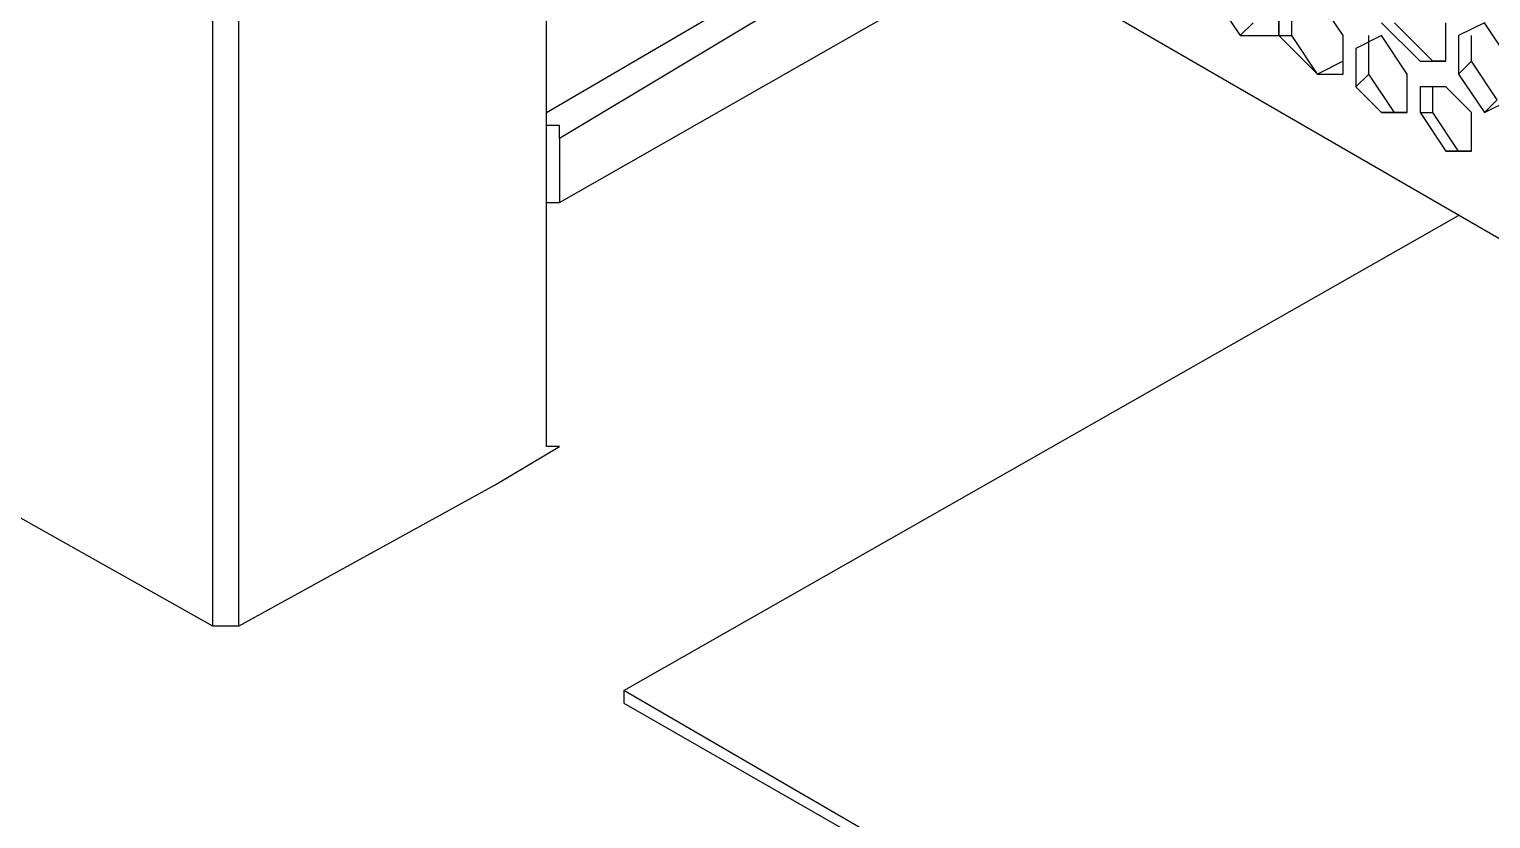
# Model space of a CAD drawing. Header units: millimetres. Extents: x 929 to 1725, y 58 to 532.
# Drawn here: x 1027.01 to 1040.32, y 96.16 to 103.35 of the extents above; entities that cross this region are included whole.
import ezdxf

# ---------------------------------------------------------------- set-up
doc = ezdxf.new("R2010")
doc.units = ezdxf.units.MM
doc.header["$MEASUREMENT"] = 0
doc.layers.add('TT-WIRE-EQPM', color=6, linetype='CONTINUOUS')

msp = doc.modelspace()

# ---------------------------------------------------------------- linework, layer by layer
at = {"layer": 'TT-WIRE-EQPM', "linetype": 'Continuous'}
for points in [[(1047.52181, 97.32598), (1025.86912, 109.84943)], [(1028.67811, 97.91119), (1028.67811, 108.32789)], [(1028.9122, 108.09381), (1028.9122, 97.91119), (1031.25303, 99.19865)], [(1031.7212, 99.54977), (1031.7212, 106.45523)], [(1031.7212, 102.59285), (1035.1154, 104.58256)], [(1035.34949, 104.46552), (1031.83824, 102.35877), (1031.83824, 101.77356), (1035.93469, 104.11439)], [(1037.80736, 103.64623), (1038.04144, 103.2951)], [(1038.39257, 103.64623), (1038.39257, 103.2951)], [(1038.39257, 103.2951), (1038.39257, 103.64623)], [(1038.50961, 103.2951), (1038.50961, 103.64623)], [(1038.97778, 103.2951), (1038.74369, 103.64623)], [(1038.15849, 103.41215), (1038.04144, 103.2951)], [(1039.3289, 103.41215), (1039.68003, 103.06102)], [(1039.79707, 103.06102), (1039.44594, 103.41215)], [(1039.91411, 103.06102), (1039.91411, 103.41215)], [(1040.26523, 103.41215), (1040.03115, 103.2951)], [(1040.49932, 103.06102), (1040.26523, 103.41215)], [(1038.04144, 103.2951), (1038.39257, 103.2951)], [(1038.39257, 103.2951), (1038.74369, 102.94398)], [(1038.39257, 103.2951), (1038.50961, 103.2951)], [(1038.74369, 102.94398), (1038.50961, 103.2951)], [(1038.97778, 102.94398), (1038.97778, 103.2951)], [(1039.3289, 103.2951), (1039.09482, 103.17806)], [(1039.21186, 102.94398), (1039.21186, 103.2951)], [(1039.56298, 102.94398), (1039.3289, 103.2951)], [(1040.03115, 103.2951), (1040.03115, 102.94398)], [(1040.14819, 103.06102), (1040.14819, 103.2951)], [(1039.09482, 103.17806), (1039.09482, 102.82694)], [(1038.97778, 103.06102), (1038.74369, 102.94398)], [(1038.74369, 102.94398), (1038.97778, 102.94398)], [(1039.09482, 102.82694), (1039.21186, 102.94398)], [(1039.44594, 102.59285), (1039.21186, 102.94398)], [(1039.56298, 102.59285), (1039.56298, 102.94398)], [(1039.68003, 103.06102), (1039.91411, 103.06102)], [(1039.68003, 103.06102), (1039.79707, 103.06102)], [(1039.91411, 103.06102), (1039.79707, 103.06102)], [(1040.03115, 102.94398), (1040.14819, 103.06102)], [(1040.03115, 102.94398), (1040.26523, 102.59285)], [(1040.38228, 102.7099), (1040.14819, 103.06102)], [(1039.09482, 102.82694), (1039.3289, 102.59285)], [(1039.68003, 102.82694), (1039.68003, 102.59285)], [(1039.91411, 102.82694), (1039.68003, 102.82694)], [(1039.79707, 102.59285), (1039.79707, 102.82694)], [(1040.14819, 102.59285), (1039.91411, 102.82694)], [(1040.26523, 102.59285), (1040.49932, 102.7099)], [(1040.26523, 102.59285), (1040.38228, 102.7099)], [(1039.3289, 102.59285), (1039.56298, 102.59285)], [(1039.44594, 102.59285), (1039.3289, 102.59285)], [(1039.56298, 102.59285), (1039.44594, 102.59285)], [(1039.68003, 102.59285), (1039.91411, 102.24173)], [(1039.68003, 102.59285), (1039.79707, 102.59285)], [(1040.03115, 102.24173), (1039.79707, 102.59285)], [(1040.14819, 102.24173), (1040.14819, 102.59285)], [(1031.83824, 102.35877), (1031.83824, 102.47581), (1031.7212, 102.47581), (1031.7212, 102.47581)], [(1039.91411, 102.24173), (1040.14819, 102.24173)], [(1040.03115, 102.24173), (1039.91411, 102.24173)], [(1040.14819, 102.24173), (1040.03115, 102.24173)], [(1031.7212, 101.77356), (1031.83824, 101.77356)], [(1032.42345, 97.32598), (1040.03115, 101.65652)], [(1031.25303, 99.19865), (1031.83824, 99.54977)], [(1031.83824, 99.54977), (1031.7212, 99.54977)], [(1028.67811, 97.91119), (1026.80545, 98.96456)], [(1028.9122, 97.91119), (1028.67811, 97.91119)], [(1047.52181, 88.54786), (1032.42345, 97.32598), (1032.42345, 97.20894)], [(1032.42345, 97.20894), (1047.52181, 88.54786)]]:
    msp.add_lwpolyline(points, dxfattribs=at)

doc.saveas('drawing.dxf')
